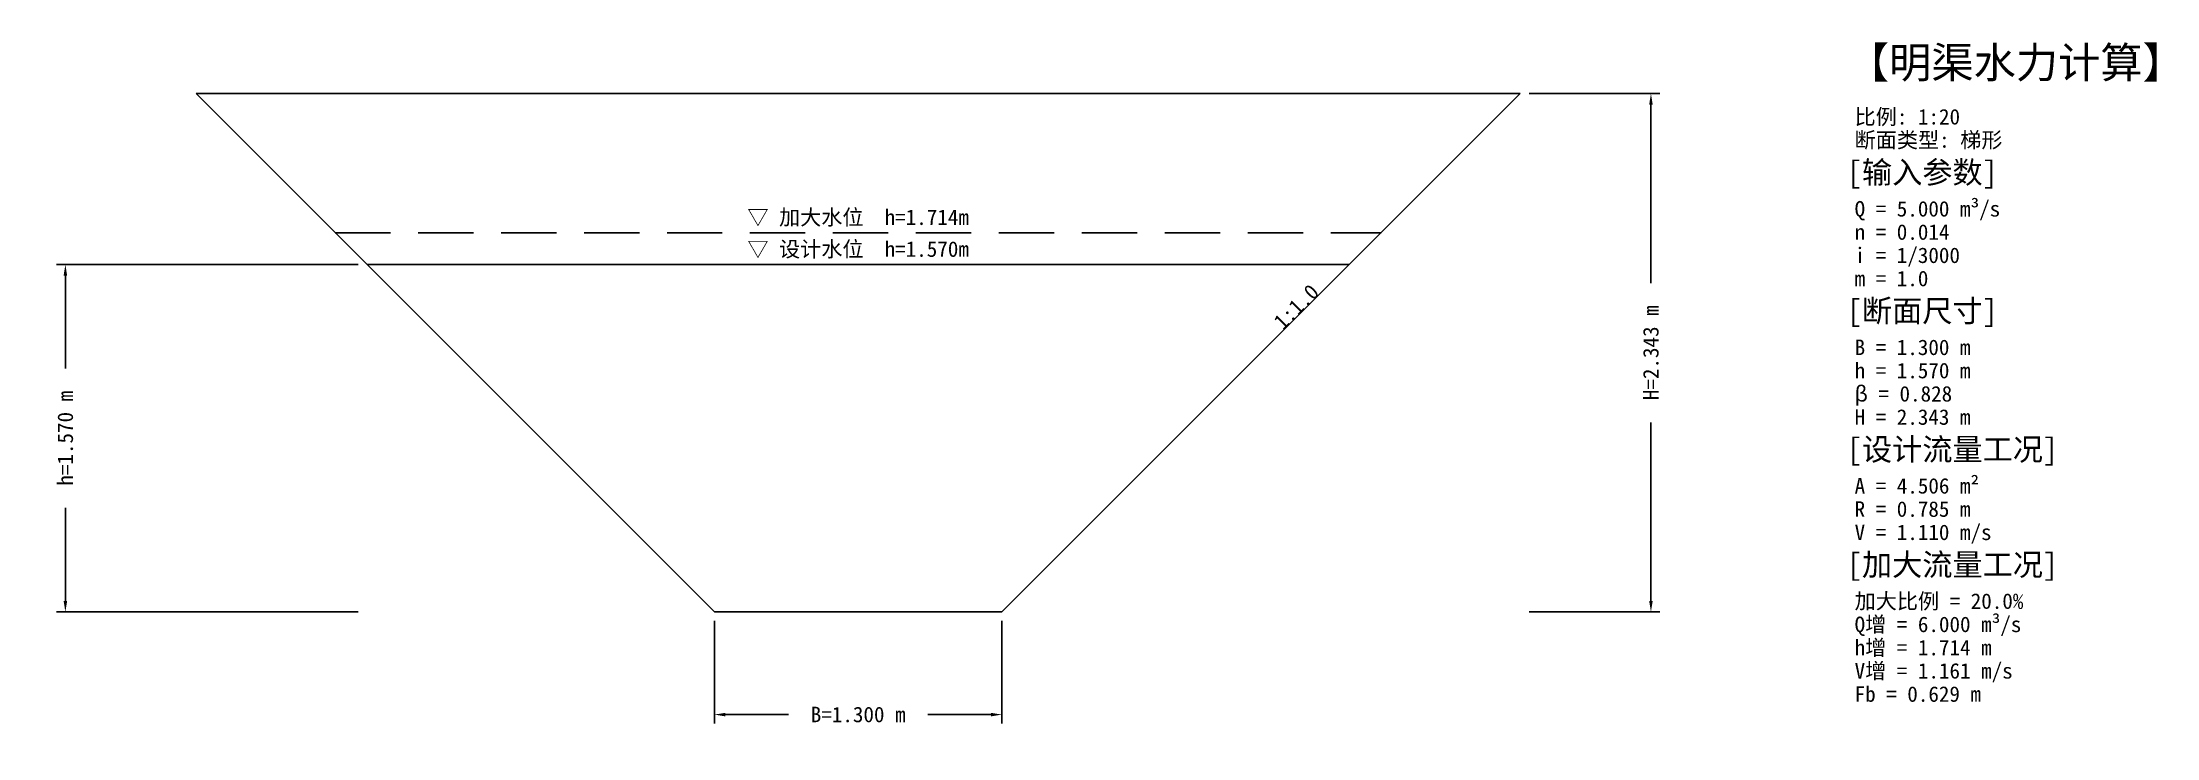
# Model space of a CAD drawing. Header units: millimetres. Extents: x -184 to 293, y -28 to 129.
import ezdxf
from ezdxf.enums import TextEntityAlignment as Align

# ---------------------------------------------------------------- set-up
doc = ezdxf.new("R2010")
doc.units = ezdxf.units.MM
doc.header["$LTSCALE"] = 25
doc.linetypes.add('DASHED', pattern=[0.75, 0.5, -0.25])
for name, color, linetype in [('加大水位', 4, 'Continuous'), ('参数文字', 3, 'Continuous'), ('尺寸标注', 2, 'Continuous'), ('设计水位', 5, 'Continuous'), ('轮廓线', 7, 'Continuous')]:
    doc.layers.add(name, color=color, linetype=linetype)
doc.styles.add('FANGSONG', font='仿宋_GB2312')
doc.dimstyles.new('CAD_DIM', dxfattribs={"dimtxt": 3.5, "dimasz": 2.5, "dimexe": 2, "dimexo": 2, "dimgap": 1, "dimtad": 1, "dimdec": 3, "dimtxsty": 'FANGSONG', "dimcen": 2.5, "dimazin": 3, "dimtfac": 1, "dimtmove": 0, "dimatfit": 3})

# ---------------------------------------------------------------- blocks, each defined once
blk = doc.blocks.new('_CLOSEDFILLED')
at = {"color": 0, "linetype": 'BYBLOCK'}
blk.add_solid([(-1, 0.16), (0, 0), (-1, -0.16)], dxfattribs=at)
blk = doc.blocks.new('*D1')
for p, q in [((-32.5, -2), (-32.5, -25.1957)), ((32.5, -2), (32.5, -25.1957)), ((-30, -23.1957), (-15.75, -23.1957)), ((15.75, -23.1957), (30, -23.1957))]:
    blk.add_line(p, q)
at = {"layer": 'Defpoints'}
for p in [(-32.5, 0), (32.5, 0), (-32.5, -23.1957)]:
    blk.add_point(p, dxfattribs=at)
at = {"layer": '尺寸标注', "xscale": 2.5, "yscale": 2.5, "rotation": 180}
blk.add_blockref('_CLOSEDFILLED', (-32.5, -23.1957), dxfattribs=at)
at = {"layer": '尺寸标注', "xscale": 2.5, "yscale": 2.5}
blk.add_blockref('_CLOSEDFILLED', (32.5, -23.1957), dxfattribs=at)
at = {"layer": '尺寸标注', "insert": (0, -23.1957), "char_height": 3.5, "attachment_point": 5, "style": 'FANGSONG'}
blk.add_mtext('B=1.300 m', dxfattribs=at)
blk = doc.blocks.new('*D2')
for p, q in [((-113, 78.5), (-181.1718, 78.5)), ((-179.1718, 55), (-179.1718, 76)), ((-179.1718, 2.5), (-179.1718, 23.5)), ((-113, 0), (-181.1718, 0))]:
    blk.add_line(p, q)
at = {"layer": 'Defpoints'}
for p in [(-111, 78.5), (-179.1718, 0), (-111, 0)]:
    blk.add_point(p, dxfattribs=at)
at = {"layer": '尺寸标注', "xscale": 2.5, "yscale": 2.5}
for p, rotation in [((-179.1718, 78.5), 90), ((-179.1718, 0), 270)]:
    blk.add_blockref('_CLOSEDFILLED', p, dxfattribs=dict(at, rotation=rotation))
at = {"layer": '尺寸标注', "insert": (-179.1718, 39.25), "char_height": 3.5, "attachment_point": 5, "rotation": 90, "style": 'FANGSONG'}
blk.add_mtext('h=1.570 m', dxfattribs=at)
blk = doc.blocks.new('*D3')
for p, q in [((151.65, 117.15), (181.1718, 117.15)), ((179.1718, 74.325), (179.1718, 114.65)), ((179.1718, 2.5), (179.1718, 42.825)), ((151.65, 0), (181.1718, 0))]:
    blk.add_line(p, q)
at = {"layer": 'Defpoints'}
for p in [(149.65, 117.15), (149.65, 0), (179.1718, 0)]:
    blk.add_point(p, dxfattribs=at)
at = {"layer": '尺寸标注', "xscale": 2.5, "yscale": 2.5}
for p, rotation in [((179.1718, 117.15), 90), ((179.1718, 0), 270)]:
    blk.add_blockref('_CLOSEDFILLED', p, dxfattribs=dict(at, rotation=rotation))
at = {"layer": '尺寸标注', "insert": (179.1718, 58.575), "char_height": 3.5, "attachment_point": 5, "rotation": 90, "style": 'FANGSONG'}
blk.add_mtext('H=2.343 m', dxfattribs=at)

msp = doc.modelspace()

# ---------------------------------------------------------------- linework, layer by layer
at = {"layer": '加大水位', "linetype": 'DASHED'}
msp.add_line((-118.2, 85.7), (118.2, 85.7), dxfattribs=at)
at = {"layer": '设计水位'}
msp.add_line((-111, 78.5), (111, 78.5), dxfattribs=at)
at = {"layer": '轮廓线'}
for p, q in [((149.65, 117.15), (-149.65, 117.15)), ((-149.65, 117.15), (-32.5, 0)), ((32.5, 0), (149.65, 117.15)), ((-32.5, 0), (32.5, 0))]:
    msp.add_line(p, q, dxfattribs=at)

# ---------------------------------------------------------------- texts
at = {"layer": '加大水位', "style": 'FANGSONG'}
msp.add_text('▽ 加大水位  h=1.714m', height=3.5, dxfattribs=at).set_placement((0, 87.45), align=Align.CENTER)
at = {"layer": '参数文字', "style": 'FANGSONG'}
for s, height, p in [('【明渠水力计算】', 7, (223.4545, 120.65)), ('比例: 1:20', 3.5, (225.2045, 110.15)), ('断面类型: 梯形', 3.5, (225.2045, 104.9)), ('[输入参数]', 5, (223.4545, 96.85)), ('Q = 5.000 m³/s', 3.5, (225.2045, 89.35)), ('n = 0.014', 3.5, (225.2045, 84.1)), ('i = 1/3000', 3.5, (225.2045, 78.85)), ('m = 1.0', 3.5, (225.2045, 73.6)), ('[断面尺寸]', 5, (223.4545, 65.55)), ('B = 1.300 m', 3.5, (225.2045, 58.05)), ('h = 1.570 m', 3.5, (225.2045, 52.8)), ('β = 0.828', 3.5, (225.2045, 47.55)), ('H = 2.343 m', 3.5, (225.2045, 42.3)), ('[设计流量工况]', 5, (223.4545, 34.25)), ('A = 4.506 m²', 3.5, (225.2045, 26.75)), ('R = 0.785 m', 3.5, (225.2045, 21.5)), ('V = 1.110 m/s', 3.5, (225.2045, 16.25)), ('[加大流量工况]', 5, (223.4545, 8.2)), ('加大比例 = 20.0%', 3.5, (225.2045, 0.7)), ('Q增 = 6.000 m³/s', 3.5, (225.2045, -4.55)), ('h增 = 1.714 m', 3.5, (225.2045, -9.8)), ('V增 = 1.161 m/s', 3.5, (225.2045, -15.05)), ('Fb = 0.629 m', 3.5, (225.2045, -20.3))]:
    msp.add_text(s, height=height, dxfattribs=at).set_placement(p)
at = {"layer": '尺寸标注', "style": 'FANGSONG'}
msp.add_text('1:1.0', height=3.5, rotation=45, dxfattribs=at).set_placement((96.0247, 63.5247))
at = {"layer": '设计水位', "style": 'FANGSONG'}
msp.add_text('▽ 设计水位  h=1.570m', height=3.5, dxfattribs=at).set_placement((0, 80.25), align=Align.CENTER)

# ---------------------------------------------------------------- dimensions: what is measured, and where the dimension line sits
at = {"layer": '尺寸标注'}
for base, p1, p2, text, picture, middle in [((179.1718, 0), (149.65, 0), (149.65, 117.15), 'H=2.343 m', '*D3', (179.1718, 58.575)), ((-179.1718, 0), (-111, 0), (-111, 78.5), 'h=1.570 m', '*D2', (-179.1718, 39.25))]:
    dim = msp.add_linear_dim(base=base, p1=p1, p2=p2, angle=90, text=text, dimstyle='CAD_DIM', dxfattribs=at)
    dim.commit()
    dim.dimension.update_dxf_attribs({"geometry": picture, "text_midpoint": middle})
dim = msp.add_linear_dim(base=(-32.5, -23.1957), p1=(-32.5, 0), p2=(32.5, 0), text='B=1.300 m', dimstyle='CAD_DIM', dxfattribs=at)
dim.commit()
dim.dimension.update_dxf_attribs({"geometry": '*D1', "text_midpoint": (0, -23.1957)})

doc.saveas('drawing.dxf')
